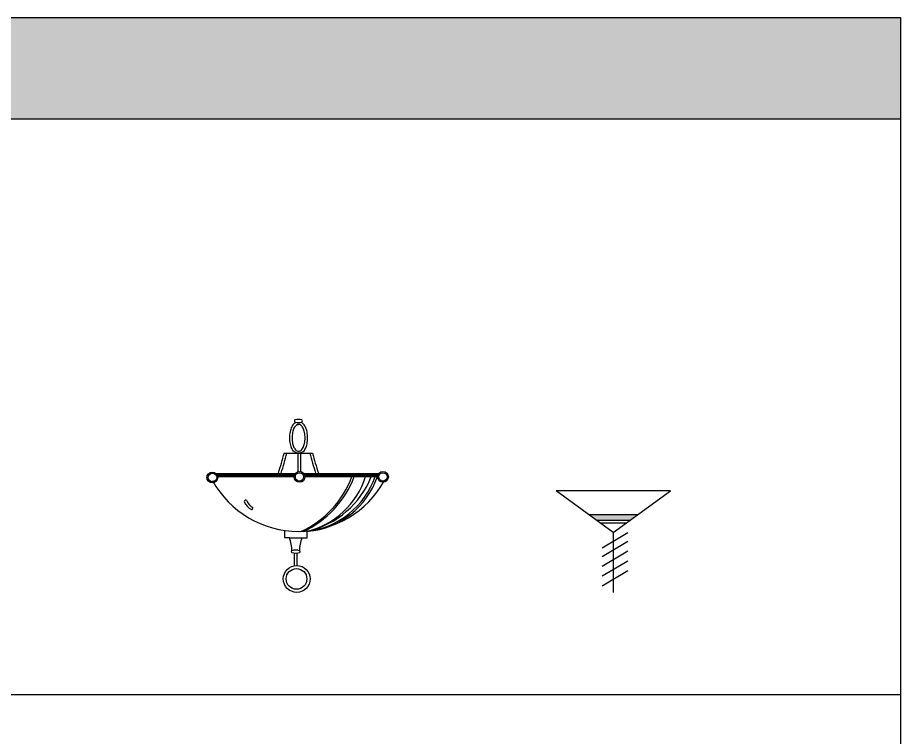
# Model space of a CAD drawing. Header units: millimetres. Extents: x 16558 to 27439, y -905 to 3871.
# Drawn here: x 24513 to 27439, y 1483 to 3871 of the extents above; entities that cross this region are included whole.
import ezdxf

# ---------------------------------------------------------------- set-up
doc = ezdxf.new("R2010")
doc.units = ezdxf.units.MM
doc.layers.add('www.cad-blocks.net', color=7, linetype='Continuous')

# ---------------------------------------------------------------- blocks, each defined once
blk = doc.blocks.new('A$C6D827DC2')
for p, q in [((298.5, 556.6), (303.7, 556.6)), ((309.3, 556.6), (303.7, 556.6)), ((256.1, 462.3), (350, 462.3)), ((302.9, 400.5), (302.9, 462.3)), ((311, 400.3), (310.9, 462.3)), ((30, 394.4), (293.3, 394.4)), ((30, 394.4), (30.3, 394.4)), ((33.4, 390.1), (290.8, 390.1)), ((34.4, 388.2), (290.1, 388.2)), ((35.5, 384.4), (289.4, 384.4)), ((321.3, 394.4), (570.1, 394.4)), ((323.8, 390.1), (567.6, 390.1)), ((324.5, 388.2), (566.9, 388.2)), ((325.1, 384.4), (566.3, 384.4)), ((257.7, 205.9), (257.7, 181.8)), ((332.5, 181.5), (332.5, 205.9)), ((257.7, 181.8), (273.4, 181.8)), ((272.7, 181.5), (316.2, 181.5)), ((315.4, 181.5), (332.5, 181.5)), ((290.7, 89.4), (290.7, 130.4)), ((298.9, 89.4), (298.9, 130.5))]:
    blk.add_line(p, q)
for centre, radius in [((17.9, 381.2), 17.9), ((18.6, 381.2), 14.2), ((307.3, 383.2), 17.9), ((306.9, 383.2), 13.7), ((583.8, 383.2), 17.9), ((583.4, 383.2), 13.7), ((297.9, 44.7), 44.7), ((297, 44.7), 34.3)]:
    blk.add_circle(centre, radius)
for centre, radius, start, end in [((318.2, 530.8), 41.1, 131.149, 154.6389), ((294.8, 568.9), 4.88, 124.8605, 236.3854), ((303.9, 547.1), 19.4, 117.9254, 131.149), ((303.4, 520.7), 53.4, 77.6545, 102.3455), ((303.4, 617.1), 53.4, 257.6545, 282.3455), ((303.9, 547.1), 10.9, 90, 131.149), ((303.9, 547.1), 10.9, 48.851, 90), ((303.9, 547.1), 19.4, 48.851, 63.8603), ((311.9, 568.9), 4.88, 303.6146, 55.1395), ((289.6, 530.8), 41.1, 25.3611, 48.851), ((377.9, 512.6), 104, 168.8919, 180), ((341.2, 519.8), 66.6, 154.6389, 168.8919), ((377.9, 512.6), 95.5, 168.8919, 180), ((341.2, 519.8), 58.1, 154.6389, 168.8919), ((318.2, 530.8), 32.6, 131.149, 154.6389), ((289.6, 530.8), 32.6, 25.3611, 48.851), ((266.6, 519.8), 58.1, 11.1081, 25.3611), ((229.9, 512.6), 95.5, 0, 11.1081), ((266.6, 519.8), 66.6, 11.1081, 25.3611), ((229.9, 512.6), 104, 360, 11.1081), ((377.9, 512.6), 104, 180, 191.1081), ((377.9, 512.6), 95.5, 180, 191.1081), ((229.9, 512.6), 95.5, 348.8919, 360), ((229.9, 512.6), 104, 348.8919, 0), ((341.2, 505.4), 66.6, 191.1081, 205.3611), ((318.2, 494.5), 41.1, 205.3611, 216.0105), ((341.2, 505.4), 58.1, 191.1081, 205.3611), ((303.8, 491), 28, 227.4607, 313.3457), ((318.2, 494.5), 32.6, 205.3611, 214.069), ((303.6, 482.7), 14, 207.2363, 323.7518), ((304.7, 485.8), 15.3, 311.7455, 339.9923), ((266.6, 505.4), 58.1, 334.6389, 348.8919), ((289.6, 494.5), 41.1, 324.4509, 334.6389), ((266.6, 505.4), 66.6, 334.6389, 348.8919), ((-991.6, 785.1), 1288.8, 342.4154, 345.4932), ((-937.3, 766.6), 1240.2, 342.598, 345.7926), ((1492.3, 761.4), 1189.4, 194.5679, 197.9064), ((1513.5, 768.8), 1203.2, 194.7617, 198.0647), ((175, 497.7), 326, 294.76, 339.6708), ((182.5, 497.7), 326, 294.76, 339.6708), ((266.2, 467.1), 272.7, 283.9077, 342.3614), ((299.6, 473.7), 273.2, 276.8276, 340.9344), ((310.1, 470.7), 269.2, 275.3287, 341.3007), ((266.9, 494.7), 299.2, 283.6586, 338.3843), ((303.6, 526.8), 324.7, 208.7179, 331.2821), ((128.9, 300.6), 5.33, 45.5998, 182.7666), ((168.1, 318.5), 48.1, 202.1337, 244.4056), ((173.2, 319.6), 43.4, 200.4695, 240.3548), ((147.9, 279.6), 4.54, 263.3548, 30.2105), ((169.4, 139.7), 112.2, 358.9657, 22.0667), ((404.3, 142.6), 97.1, 156.3449, 182.9182), ((281.8, 135.3), 2.4, 92.6231, 267.3769), ((294.5, 109), 31.5, 65.9789, 114.0211), ((294.5, 161.6), 31.5, 245.9789, 294.0211), ((307.2, 135.3), 2.4, 272.6231, 87.3769)]:
    blk.add_arc(centre, radius, start, end)
blk = doc.blocks.new('A$C307C40D7')
for p, q in [((189.6, 198.5), (0, 337)), ((379.1, 337), (0, 337)), ((189.6, 198.5), (379.1, 337)), ((269.5, 256.9), (109.6, 256.9)), ((245, 239), (134.1, 239)), ((145.5, 230.7), (233.6, 230.7)), ((152.8, 147.8), (237.7, 198.5)), ((189.6, 198.5), (189.6, 0)), ((152.8, 119.6), (237.7, 170.2)), ((152.8, 87), (237.7, 137.6)), ((152.8, 54.4), (237.7, 105)), ((152.8, 21.7), (237.7, 72.4))]:
    blk.add_line(p, q)
blk.add_solid([(109.6, 256.9), (269.5, 256.9), (134.1, 239), (245, 239)])
blk = doc.blocks.new('FORMAT')
at = {"layer": 'www.cad-blocks.net', "true_color": 0x546d8e}
h = blk.add_hatch(color=155, dxfattribs=at)
h.set_gradient(color1=(68, 68, 68), color2=(84, 109, 142), tint=1)
h.paths.add_polyline_path([(17751.5, 3871.2), (17751.5, 3535.9), (27439.2, 3535.9), (27439.2, 3871.2)])
at = {"layer": 'www.cad-blocks.net', "color": 155, "true_color": 0x546d8e}
for p, q in [((17751.5, 3871.2), (27439.2, 3871.2)), ((27439.2, 3871.2), (27439.2, -904.6)), ((17751.5, 3535.9), (27439.2, 3535.9)), ((17751.5, 1625), (27439.2, 1625))]:
    blk.add_line(p, q, dxfattribs=at)

msp = doc.modelspace()

# ---------------------------------------------------------------- block references
for name, p in [('A$C6D827DC2', (25140.2, 1964.3)), ('A$C307C40D7', (26297.7, 1964.3))]:
    msp.add_blockref(name, p)
at = {"layer": 'www.cad-blocks.net'}
msp.add_blockref('FORMAT', (0, 0), dxfattribs=at)

doc.saveas('drawing.dxf')
